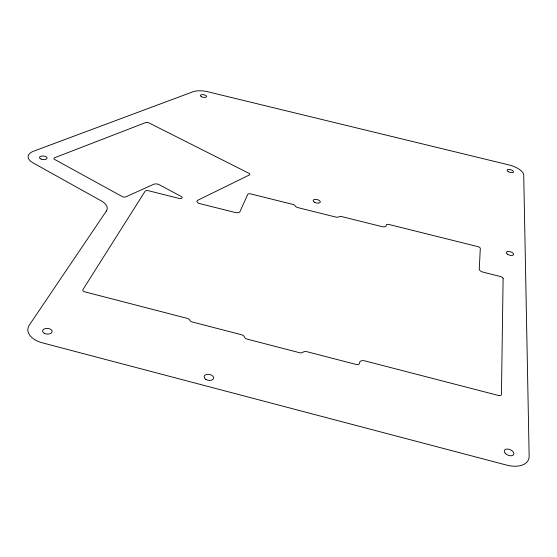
<?xml version="1.0" encoding="UTF-8"?>
<svg xmlns="http://www.w3.org/2000/svg" width="557" height="557" viewBox="0 0 557 557"><rect width="100%" height="100%" fill="white"/><g stroke="black" fill="none" stroke-linecap="round" stroke-linejoin="round"><path stroke-width="0.84" d="M503.117 278.5L501.439 394.405A3.133 1.748 20.9 0 1 498.418 395.456L364.696 360.852A4.658 2.701 16.2 0 0 359.676 362.335L359.453 363.442A3.105 1.803 16 0 1 356.076 364.438L307.339 351.801A4.651 2.729 14 0 0 302.716 352.358A3.091 1.81 13.8 0 1 299.631 352.734L247.023 339.088A3.077 1.803 11.6 0 1 244.655 337.305A4.623 2.708 11.4 0 0 241.125 334.639L192.158 321.953A3.057 1.768 9.5 0 1 189.986 320.463A4.595 2.667 9.2 0 0 186.741 318.235L84.859 291.847A3.057 1.72 5.6 0 1 82.965 289.536L145.105 191.218A2.597 1.267 8.1 0 1 148.301 190.696L178.929 198.383A2.59 1.26 9 0 0 181.861 198.083A2.59 1.26 9 0 0 181.22 196.447L159.114 184.666A3.85 1.852 8.3 0 0 153.739 184.256L125.917 196.823A2.639 1.295 7.4 0 1 122.206 196.551L54.607 159.434A2.576 1.198 5.8 0 1 54.614 157.742L145.642 122.582A2.332 1.017 8.3 0 1 148.9 122.874L248.909 173.29A2.437 1.128 10.8 0 1 249.397 174.961L197.721 200.283A3.878 1.901 9.6 0 0 199.782 203.611L235.367 212.537A3.878 1.908 10.6 0 0 239.928 211.695L247.761 194.414A2.513 1.205 10.9 0 1 250.692 193.899L293.045 204.461A2.52 1.211 12.1 0 1 295.043 205.735A3.774 1.81 12.3 0 0 298.051 207.657L335.446 216.986A3.788 1.817 13.3 0 0 339.185 216.743A2.534 1.218 13.5 0 1 341.664 216.576L382.088 226.657A3.802 1.81 14.6 0 0 386.154 225.794L386.307 225.056A2.534 1.205 14.8 0 1 389.002 224.485L477.892 246.626A2.576 1.205 17.1 0 1 480.308 248.471L479.257 269.191A4.003 1.929 17.6 0 0 483.023 272.136L500.597 276.544A2.653 1.274 18.2 0 1 503.117 278.5M106.331 211.096L29.368 325.01A22.475 13.277 3.8 0 0 42.471 342.861L506.598 465.088A23.603 13.89 22.8 0 0 529.15 456.12L523.719 174.982A15.505 6.308 16.4 0 0 508.778 164.886L207.872 91.78A14.962 6.141 9.7 0 0 192.931 91.78L33.573 151.212A17.803 8.251 5.5 0 0 33.135 162.923L101.36 200.945A18.764 9.372 6.3 0 1 106.331 211.096M205.832 379.366A4.818 2.994 10.3 0 0 213.582 378.391A4.818 2.994 10.3 0 0 207.204 374.353A4.818 2.994 10.3 0 0 205.832 379.366M44.588 333.448A4.825 2.855 3.7 0 0 52.163 331.694A4.825 2.855 3.7 0 0 45.34 328.553A4.825 2.855 3.7 0 0 44.588 333.448M41.079 159.093A3.815 1.768 5.5 0 0 47.073 158.265A3.815 1.768 5.5 0 0 41.698 156.078A3.815 1.768 5.5 0 0 41.079 159.093M314.454 202.24A3.669 1.734 12.7 0 0 320.261 202.128A3.669 1.734 12.7 0 0 315.387 199.378A3.669 1.734 12.7 0 0 314.454 202.24M507.518 254.229A3.822 1.768 17.9 0 0 513.547 254.695A3.822 1.768 17.9 0 0 508.757 251.416A3.822 1.768 17.9 0 0 507.518 254.229M505.659 453.739A5.069 2.987 23 0 0 513.707 454.428A5.069 2.987 23 0 0 507.81 449.039A5.069 2.987 23 0 0 505.659 453.739M508.353 171.667A3.321 1.351 16.4 0 0 513.484 171.988A3.321 1.351 16.4 0 0 509.077 169.446A3.321 1.351 16.4 0 0 508.353 171.667M201.634 96.821A3.203 1.309 9.6 0 0 206.64 96.598A3.203 1.309 9.6 0 0 202.212 94.62A3.203 1.309 9.6 0 0 201.634 96.821"/></g></svg>
